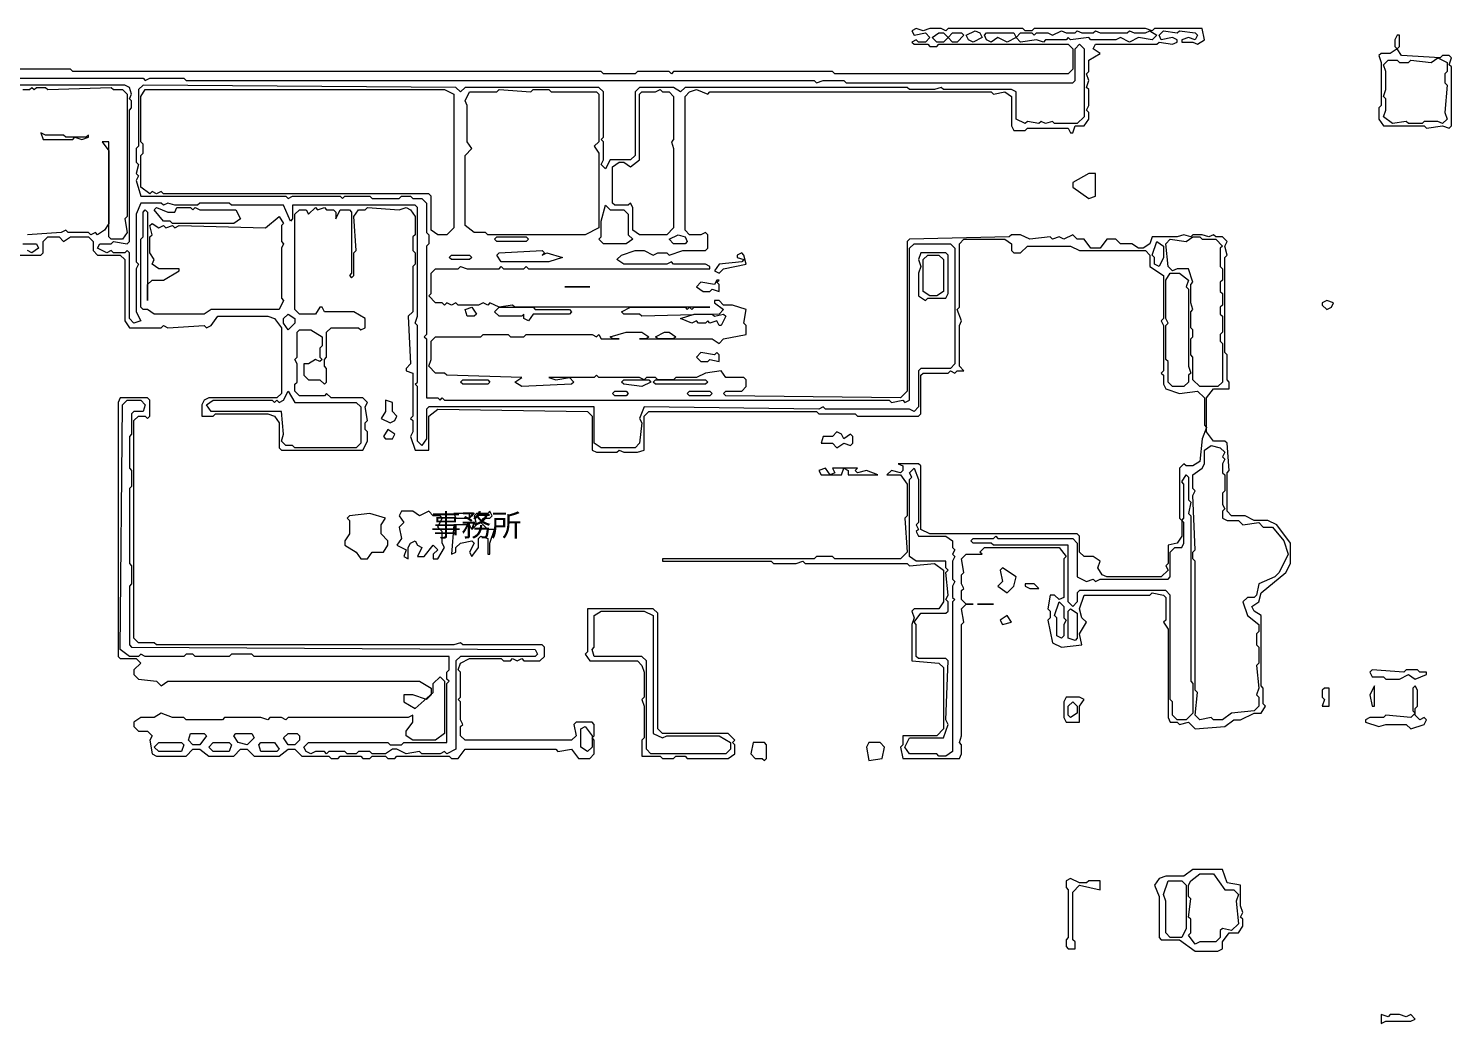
# Model space of a CAD drawing. Header units: millimetres. Extents: x -1438 to 61027, y -4146 to 36493.
# Drawn here: x 34212 to 60000, y 18329 to 36370 of the extents above; entities that cross this region are included whole.
import ezdxf

# ---------------------------------------------------------------- set-up
doc = ezdxf.new("R2010")
doc.units = ezdxf.units.MM
doc.layers.add('EDITABLE_ROOM_LABELS', color=7, linetype='Continuous', lineweight=18, true_color=0x50555f)
doc.layers.add('RASTER_CONTOURS', color=7, linetype='Continuous', lineweight=18, true_color=0x50555f)
doc.styles.add('JAPANESE', font='msgothic.ttc')

msp = doc.modelspace()

# ---------------------------------------------------------------- linework, layer by layer
at = {"layer": 'RASTER_CONTOURS'}
for points in [[(33945, 32260), (34438, 32260), (34479, 32301), (34479, 32507), (34562, 32589), (34767, 32589), (34849, 32507), (34973, 32589), (35301, 32589), (35384, 32507), (35384, 32342), (35466, 32260), (35877, 32260), (35959, 32178), (35959, 31068), (36041, 30945), (36616, 30945), (36658, 30986), (36740, 30945), (37397, 30986), (37438, 30945), (37521, 30986), (37644, 31151), (38548, 31151), (38671, 31110), (38795, 30945), (38795, 29753), (38712, 29671), (37479, 29671), (37397, 29630), (37356, 29548), (37356, 29342), (37562, 29342), (37603, 29384), (38548, 29384), (38671, 29342), (38753, 29219), (38753, 28767), (38795, 28726), (40274, 28726), (40356, 28890), (40356, 29055), (40315, 29096), (40315, 29219), (40356, 29260), (40315, 29507), (40356, 29589), (40274, 29671), (39699, 29671), (39616, 29753), (39575, 29712), (39123, 29712), (39041, 29795), (39041, 29918), (39082, 29959), (39082, 30288), (39041, 30370), (39082, 30411), (39082, 30863), (39123, 30904), (39329, 30904), (39534, 30781), (39534, 30616), (39493, 30575), (39493, 30411), (39534, 30370), (39493, 30329), (39411, 30370), (39288, 30288), (39205, 30288), (39205, 30082), (39288, 30000), (39493, 30000), (39575, 29918), (39616, 29959), (39616, 30205), (39575, 30247), (39575, 30370), (39616, 30411), (39616, 30863), (39699, 30945), (40192, 30945), (40233, 30904), (40315, 30945), (40315, 31110), (40110, 31233), (39575, 31233), (39534, 31315), (39493, 31315), (39411, 31192), (39123, 31192), (39041, 31274), (39041, 33000), (39123, 33082), (39247, 33082), (39288, 33000), (39411, 33123), (39452, 33082), (39575, 33123), (39616, 33082), (39740, 33082), (39781, 33041), (39781, 32918), (39863, 33082), (40027, 33082), (40068, 33041), (40068, 31932), (40027, 31890), (40068, 31849), (40110, 31890), (40110, 32301), (40151, 32342), (40110, 32959), (40192, 33082), (40315, 33082), (40356, 33123), (40932, 33082), (41055, 33123), (41137, 33082), (41219, 32959), (41219, 32630), (41178, 32589), (41178, 32342), (41219, 32301), (41219, 32096), (41178, 32055), (41178, 31233), (41096, 31151), (41137, 30288), (41055, 30205), (41055, 30164), (41178, 30123), (41178, 29342), (41137, 29301), (41178, 29260), (41178, 29055), (41137, 28973), (41219, 28726), (41466, 28726), (41466, 29342), (41630, 29466), (44342, 29425), (44425, 29342), (44425, 28726), (44507, 28685), (44877, 28685), (44918, 28726), (45000, 28685), (45247, 28685), (45370, 28726), (45370, 29342), (45452, 29425), (48493, 29425), (48534, 29384), (49192, 29384), (49233, 29342), (50342, 29342), (50384, 29384), (50384, 30082), (50425, 30123), (50877, 30123), (50918, 30164), (51000, 30123), (51041, 30164), (51164, 30164), (51082, 30247), (51082, 30986), (51123, 31068), (51041, 31274), (51082, 31315), (51082, 32466), (51164, 32548), (51904, 32548), (52027, 32466), (52027, 32342), (52068, 32301), (52192, 32301), (52315, 32425), (53096, 32425), (53260, 32342), (54452, 32342), (54534, 32260), (54534, 32055), (54781, 31890), (54781, 31110), (54740, 31068), (54781, 30986), (54781, 30164), (54740, 30123), (54781, 30082), (54781, 29918), (54822, 29836), (55068, 29753), (55397, 29795), (55521, 29671), (55521, 29178), (55562, 29137), (55479, 28932), (55438, 28521), (55315, 28438), (55192, 28438), (55151, 28479), (55068, 28397), (55068, 27493), (55110, 27452), (55110, 27164), (55027, 27041), (54863, 27000), (54863, 26671), (54822, 26630), (54863, 26548), (54740, 26425), (53753, 26425), (53671, 26466), (53589, 26589), (53630, 26712), (53507, 26795), (53342, 26795), (53260, 26877), (53260, 27164), (53219, 27205), (50548, 27205), (50384, 27288), (50384, 28438), (50342, 28479), (49973, 28479), (50055, 28438), (50055, 28356), (50014, 28315), (49849, 28356), (49767, 28274), (50014, 28274), (50137, 28110), (50137, 27534), (50096, 27493), (50137, 26877), (50014, 26753), (48822, 26753), (48781, 26795), (48493, 26795), (48452, 26753), (45699, 26753), (45699, 26712), (47671, 26712), (47712, 26671), (48123, 26671), (48247, 26712), (48288, 26671), (50137, 26671), (50178, 26630), (50630, 26671), (50795, 26548), (50795, 25973), (50712, 25849), (50260, 25849), (50219, 25808), (50260, 25685), (50219, 25562), (50219, 24904), (50712, 24863), (50795, 24781), (50795, 23671), (50671, 23548), (50055, 23548), (50055, 23384), (50014, 23342), (50055, 23137), (51082, 23137), (51123, 23219), (51123, 23384), (51082, 23425), (51123, 23548), (51123, 25562), (51164, 25603), (51123, 25849), (51205, 25932), (51329, 25932), (51205, 25932), (51123, 26014), (51123, 26178), (51164, 26219), (51123, 26301), (51123, 26466), (51164, 26507), (51123, 26753), (51205, 26836), (51493, 26836), (51452, 26877), (51534, 26959), (52890, 26959), (53014, 26795), (52973, 26753), (52973, 26055), (52890, 26014), (52808, 26096), (52726, 26096), (52685, 25849), (52726, 25808), (52726, 25685), (52685, 25644), (52767, 25233), (52932, 25151), (53301, 25192), (53260, 25397), (53384, 25603), (53301, 25685), (53260, 25849), (53342, 26096), (54534, 26096), (54575, 26137), (54781, 26096), (54822, 26055), (54822, 25644), (54781, 25603), (54863, 25479), (54863, 23877), (54904, 23795), (55027, 23795), (55068, 23753), (55233, 23795), (55356, 23671), (55890, 23712), (56055, 23836), (56178, 23836), (56425, 23959), (56548, 23959), (56630, 24082), (56589, 24123), (56589, 24411), (56548, 24452), (56548, 25726), (56425, 25808), (56384, 25890), (56507, 25973), (56548, 26137), (57000, 26507), (57082, 26671), (57082, 27041), (56836, 27370), (56671, 27452), (56425, 27452), (56260, 27534), (56014, 27534), (55932, 27616), (55932, 28315), (55973, 28356), (55932, 28849), (55890, 28890), (55685, 28890), (55562, 29055), (55562, 29671), (55685, 29836), (55973, 29836), (55973, 29959), (55932, 30000), (55932, 30452), (55890, 30493), (55890, 32219), (55932, 32260), (55890, 32425), (55932, 32507), (55849, 32589), (55726, 32589), (55685, 32630), (55603, 32589), (55479, 32630), (55315, 32630), (55274, 32589), (55151, 32630), (55027, 32589), (54575, 32589), (54534, 32466), (54411, 32384), (54329, 32384), (54205, 32466), (54000, 32466), (53918, 32548), (53753, 32548), (53630, 32384), (53466, 32384), (53342, 32548), (53219, 32548), (53137, 32630), (52973, 32548), (52890, 32589), (52767, 32548), (52726, 32589), (52356, 32548), (52192, 32630), (52027, 32630), (51986, 32589), (50178, 32548), (50137, 32507), (50137, 29795), (50014, 29671), (46849, 29712), (46808, 29753), (46849, 29795), (47137, 29795), (47219, 29877), (47219, 30000), (47178, 30041), (46849, 30041), (46767, 30164), (46479, 30123), (46315, 30041), (45945, 30041), (45904, 30000), (45616, 30000), (45575, 30041), (45411, 30041), (45370, 30000), (45288, 30041), (44548, 30041), (44507, 30082), (44466, 30041), (43644, 30041), (43767, 30000), (44014, 30041), (44096, 29959), (44055, 29918), (43151, 29877), (43027, 29959), (43151, 30041), (41795, 30082), (41753, 30123), (41589, 30123), (41466, 30247), (41507, 30370), (41507, 30699), (41589, 30781), (42411, 30781), (42452, 30822), (42904, 30822), (42945, 30781), (43192, 30781), (43233, 30822), (44425, 30822), (44507, 30781), (44548, 30822), (44589, 30740), (44918, 30740), (44795, 30740), (44753, 30781), (45041, 30863), (45329, 30863), (45452, 30781), (45411, 30740), (45288, 30740), (46603, 30740), (46726, 30658), (46808, 30740), (47219, 30822), (47219, 30986), (47178, 31027), (47219, 31274), (46973, 31356), (46808, 31356), (46726, 31438), (46644, 31438), (46644, 31397), (46808, 31274), (46726, 31192), (45329, 31151), (45288, 31192), (45000, 31192), (44959, 31233), (45123, 31315), (46110, 31315), (46151, 31274), (46192, 31315), (46233, 31274), (46274, 31315), (46562, 31315), (43027, 31315), (42986, 31356), (42740, 31315), (42575, 31397), (42534, 31356), (42452, 31397), (42370, 31356), (42000, 31356), (41959, 31397), (41877, 31356), (41795, 31397), (41753, 31356), (41712, 31397), (41589, 31397), (41466, 31521), (41507, 31562), (41507, 31932), (41589, 32014), (42000, 32014), (42041, 32055), (42164, 32014), (42740, 32014), (42781, 32055), (42822, 32014), (43192, 32014), (43233, 32055), (43274, 32014), (46562, 32014), (46562, 32055), (46479, 32096), (45904, 32096), (45863, 32137), (45781, 32096), (45000, 32096), (44877, 32178), (44959, 32260), (45205, 32342), (45370, 32342), (45534, 32260), (45616, 32301), (45781, 32301), (45822, 32260), (46068, 32342), (46479, 32342), (46521, 32384), (46521, 32630), (46479, 32671), (46397, 32630), (46192, 32630), (46110, 32712), (46110, 35137), (46192, 35219), (46315, 35260), (46521, 35178), (46562, 35219), (51658, 35219), (51699, 35178), (51904, 35219), (52027, 35137), (52027, 34603), (52068, 34521), (52274, 34521), (52315, 34562), (53055, 34562), (53096, 34479), (53137, 34479), (53178, 34603), (53342, 34603), (53425, 34726), (53425, 34849), (53384, 34890), (53425, 34973), (53425, 35260), (53384, 35301), (53425, 35425), (53384, 35548), (53425, 35589), (53425, 35795), (53630, 35918), (53507, 36000), (53548, 36082), (54658, 36082), (54699, 36123), (54945, 36082), (55027, 36123), (55027, 36164), (54945, 36205), (54740, 36164), (54699, 36247), (54781, 36329), (55027, 36288), (55068, 36329), (55356, 36288), (55397, 36247), (55356, 36164), (55233, 36205), (55110, 36164), (55110, 36123), (55315, 36123), (55397, 36082), (55521, 36164), (55479, 36370), (54616, 36370), (54575, 36329), (54452, 36370), (52438, 36370), (52397, 36329), (52274, 36329), (52233, 36370), (50877, 36370), (50836, 36329), (50753, 36370), (50548, 36370), (50425, 36329), (50301, 36370), (50219, 36329), (50260, 36247), (50466, 36288), (50548, 36205), (50466, 36123), (50342, 36123), (50301, 36164), (50219, 36123), (50260, 36082), (50507, 36082), (50548, 36041), (50671, 36041), (50712, 36082), (53055, 36082), (53137, 36000), (53137, 35630), (53055, 35548), (48822, 35548), (48781, 35589), (45904, 35589), (45863, 35548), (45822, 35589), (45247, 35589), (45205, 35548), (44630, 35548), (44589, 35589), (35014, 35589), (34973, 35630), (7726, 35630)], [(9288, 35466), (36288, 35466), (36329, 35425), (36411, 35466), (37027, 35466), (37068, 35425), (48452, 35425), (48493, 35384), (48616, 35425), (48986, 35425), (49027, 35384), (53137, 35384), (53178, 35425), (53178, 36000), (53260, 36082), (53342, 36000), (53342, 34767), (53219, 34644), (52808, 34644), (52767, 34685), (52644, 34644), (52562, 34685), (52521, 34644), (52315, 34685), (52274, 34644), (52110, 34726), (52110, 35219), (52027, 35260), (50795, 35260), (50753, 35301), (50630, 35260), (50178, 35260), (50137, 35301), (46110, 35301), (46027, 35219), (45904, 35301), (45288, 35301), (45205, 35219), (45205, 34068), (45123, 33986), (44753, 33986), (44671, 33822), (44589, 33904), (44630, 33986), (44630, 34315), (44589, 34356), (44630, 34397), (44630, 35219), (44548, 35301), (42123, 35301), (42041, 35219), (41959, 35301), (36288, 35342), (36205, 35260), (36205, 34233), (36164, 34192), (36164, 33945), (36205, 33904), (36164, 33740), (36205, 33699), (36164, 33616), (36247, 33329), (38877, 33329), (38918, 33288), (39000, 33329), (39863, 33329), (39904, 33288), (39945, 33329), (40397, 33329), (40438, 33288), (40932, 33288), (40973, 33329), (41137, 33329), (41178, 33288), (41342, 33288), (41425, 33205), (41425, 32671), (41466, 32630), (41466, 32466), (41425, 32425), (41425, 30822), (41384, 30781), (41425, 30740), (41425, 29671), (41630, 29671), (41671, 29630), (41712, 29671), (41753, 29630), (49808, 29630), (49849, 29589), (50055, 29630), (50096, 29589), (50178, 29630), (50178, 32384), (50260, 32466), (50918, 32466), (51000, 32384), (51000, 30288), (50918, 30205), (50384, 30205), (50342, 30164), (50342, 29507), (50260, 29425), (50178, 29466), (48658, 29466), (48616, 29507), (48534, 29466), (45370, 29507), (45288, 29301), (45329, 29219), (45288, 28849), (45205, 28767), (44589, 28767), (44466, 28849), (44466, 29507), (41466, 29507), (41425, 29466), (41425, 28932), (41342, 28808), (41260, 28890), (41260, 29877), (41219, 29918), (41260, 29959), (41260, 30986), (41219, 31027), (41260, 31151), (41260, 33123), (41219, 33164), (39000, 33164), (39000, 32918), (38959, 32877), (38836, 33164), (37890, 33164), (37849, 33205), (37315, 33205), (37274, 33164), (36863, 33164), (36740, 33205), (36658, 33164), (36616, 33205), (36247, 33205), (36164, 33000), (36164, 32137), (36205, 32096), (36164, 32014), (36164, 31233), (36247, 31068), (36123, 31027), (36041, 31110), (36041, 32301), (36000, 32342), (35959, 32301), (35753, 32301), (35712, 32342), (35630, 32301), (35466, 32384), (35507, 32466), (35712, 32466), (35753, 32507), (36000, 32466), (36041, 32507), (36041, 34890), (36082, 34932), (36082, 35055), (36041, 35096), (36082, 35178), (36041, 35301), (35959, 35342), (34027, 35342)], [(34110, 35260), (34233, 35260), (34274, 35301), (34315, 35260), (34356, 35301), (34521, 35301), (34562, 35260), (35712, 35301), (35753, 35260), (35918, 35260), (36000, 35178), (36000, 32959), (35959, 32918), (36000, 32671), (35918, 32548), (35712, 32548), (35671, 32589), (35671, 34315), (35548, 34315), (35671, 34151), (35671, 32836), (35589, 32712), (35466, 32630), (35425, 32671), (35342, 32630), (35301, 32671), (34932, 32671), (34890, 32712), (34808, 32671), (34192, 32630)], [(34110, 32466), (34356, 32466), (34397, 32384), (34274, 32301), (34192, 32342)]]:
    msp.add_lwpolyline(points, dxfattribs=at)
for points in [[(50589, 36205), (50712, 36288), (50795, 36288), (50877, 36205), (50795, 36123), (50671, 36123)], [(50877, 36205), (50959, 36288), (51123, 36288), (51164, 36247), (51041, 36123), (50959, 36123)], [(51205, 36247), (51370, 36329), (51452, 36288), (51493, 36205), (51329, 36123), (51247, 36164)], [(51534, 36247), (51575, 36288), (52068, 36288), (52110, 36205), (51945, 36123), (51781, 36205), (51658, 36123), (51575, 36164)], [(52110, 36205), (52192, 36288), (52397, 36288), (52438, 36247), (52479, 36288), (52685, 36288), (52767, 36247), (52932, 36329), (53014, 36288), (53178, 36288), (53219, 36329), (53301, 36288), (53507, 36288), (53548, 36329), (53630, 36288), (54123, 36288), (54164, 36329), (54247, 36288), (54452, 36288), (54534, 36329), (54658, 36247), (54575, 36164), (54329, 36205), (54164, 36123), (54000, 36205), (53918, 36164), (53466, 36164), (53425, 36205), (53096, 36164), (53055, 36205), (53014, 36164), (52644, 36164), (52603, 36123), (52479, 36164), (52192, 36123)], [(59014, 36247), (58973, 36164), (58973, 36041), (59014, 36000), (58890, 35918), (58726, 35918), (58685, 35877), (58726, 35753), (58726, 34973), (58685, 34932), (58685, 34726), (58767, 34603), (59507, 34603), (59548, 34562), (59836, 34603), (59959, 34562), (60000, 34603), (60000, 35671), (59959, 35712), (60000, 35836), (59959, 35877), (59836, 35877), (59795, 35836), (59096, 35877), (59014, 36000), (59055, 36041), (59055, 36247)], [(59918, 35753), (59918, 35589), (59877, 35548), (59877, 35384), (59918, 35342), (59877, 34849), (59918, 34726), (59836, 34644), (59753, 34685), (59507, 34685), (59466, 34644), (59219, 34644), (59178, 34685), (58932, 34644), (58767, 34767), (58808, 34890), (58808, 35096), (58767, 35137), (58808, 35260), (58808, 35589), (58767, 35712), (58849, 35795), (59014, 35795), (59055, 35753), (59219, 35753), (59260, 35795), (59630, 35753), (59753, 35836)], [(36247, 35137), (36329, 35260), (41753, 35260), (41918, 35178), (41918, 32753), (41795, 32630), (41630, 32630), (41507, 32712), (41507, 33329), (41466, 33370), (36658, 33370), (36616, 33411), (36534, 33370), (36452, 33411), (36411, 33370), (36247, 33493), (36247, 34068), (36288, 34110), (36288, 34274), (36247, 34315)], [(42205, 35219), (42699, 35219), (42740, 35260), (43315, 35219), (43356, 35260), (43644, 35260), (43685, 35219), (44507, 35219), (44548, 35178), (44548, 34315), (44466, 34233), (44548, 34110), (44548, 32753), (44301, 32630), (42534, 32630), (42493, 32671), (42288, 32671), (42123, 32795), (42123, 34068), (42247, 34192), (42164, 34315), (42164, 34973), (42123, 35055)], [(45658, 35260), (45699, 35219), (45822, 35219), (45904, 35137), (45904, 34356), (45863, 34315), (45904, 34192), (45904, 32753), (45781, 32630), (45288, 32630), (45164, 32712), (45164, 33123), (45123, 33205), (45082, 33164), (44836, 33164), (44795, 33205), (44795, 33863), (44918, 33945), (45000, 33945), (45123, 33863), (45288, 33986), (45288, 35178), (45329, 35219), (45575, 35219)], [(34438, 34479), (34479, 34356), (35014, 34356), (35055, 34397), (35178, 34356), (35301, 34397), (35301, 34438), (35260, 34397), (34890, 34397), (34849, 34438), (34521, 34438)], [(53137, 33575), (53137, 33493), (53425, 33288), (53548, 33329), (53548, 33740), (53425, 33740)], [(36288, 33041), (36329, 33082), (36370, 33041), (36370, 31438), (36370, 31726), (36452, 31808), (36658, 31808), (36945, 31973), (36945, 32014), (36575, 32014), (36452, 32096), (36493, 32178), (36411, 32301), (36411, 32589), (36452, 32630), (36411, 32795), (36452, 32836), (36575, 32753), (36658, 32795), (36699, 32753), (36822, 32795), (36863, 32753), (36945, 32795), (38507, 32753), (38753, 32959), (38836, 32836), (38795, 32795), (38795, 32507), (38836, 32466), (38795, 32384), (38795, 31479), (38836, 31438), (38753, 31274), (37521, 31274), (37397, 31192), (36493, 31192), (36370, 31274), (36288, 31274), (36247, 31315), (36247, 32548), (36288, 32589)], [(36493, 33082), (36534, 33123), (36740, 33041), (36863, 33041), (36904, 33123), (37151, 33123), (37192, 33082), (37233, 33123), (37315, 33082), (37973, 33082), (38055, 32918), (37932, 32836), (36822, 32836), (36781, 32877), (36658, 32877)], [(44671, 33164), (44753, 33082), (45000, 33082), (45082, 33000), (45082, 32630), (45164, 32548), (45041, 32466), (44630, 32466), (44548, 32548), (44589, 32589), (44589, 32877)], [(42658, 32548), (42699, 32589), (43233, 32589), (43274, 32548), (43233, 32507), (42699, 32507)], [(45822, 32548), (45986, 32630), (46110, 32589), (46151, 32507), (46110, 32466), (45904, 32466)], [(54658, 32507), (54781, 32425), (54781, 32219), (54699, 32055), (54616, 32096), (54616, 32219), (54575, 32260)], [(54904, 32548), (55192, 32507), (55315, 32589), (55438, 32589), (55479, 32548), (55726, 32548), (55849, 32425), (55808, 32384), (55808, 32055), (55849, 32014), (55849, 31808), (55808, 31767), (55808, 31603), (55849, 31562), (55849, 31356), (55808, 31315), (55808, 31192), (55849, 31151), (55849, 30863), (55808, 30822), (55808, 30699), (55849, 30658), (55849, 29959), (55767, 29877), (55438, 29877), (55315, 30000), (55315, 30411), (55274, 30452), (55274, 30740), (55315, 30781), (55315, 30904), (55274, 30945), (55274, 31233), (55315, 31274), (55274, 31397), (55274, 31726), (55315, 31767), (55233, 32014), (55027, 32014), (54945, 31973), (54863, 32055), (54822, 32466)], [(41836, 32219), (41877, 32260), (42205, 32260), (42247, 32219), (42205, 32178), (41877, 32178)], [(42699, 32260), (42740, 32301), (43521, 32342), (43562, 32301), (43521, 32260), (43603, 32301), (43890, 32219), (43644, 32137), (42781, 32137)], [(47178, 32260), (47137, 32301), (47055, 32260), (47055, 32219), (47178, 32178), (47137, 32137), (46726, 32096), (46644, 31973), (46726, 31932), (46808, 32014), (47219, 32096)], [(50384, 32301), (50342, 32178), (50384, 32055), (50342, 31932), (50342, 31521), (50466, 31438), (50507, 31479), (50836, 31479), (50877, 31562), (50877, 32260), (50836, 32301)], [(50507, 32260), (50712, 32260), (50795, 32178), (50795, 31603), (50671, 31521), (50548, 31521), (50425, 31603), (50425, 32178)], [(46726, 31808), (46685, 31808), (46644, 31726), (46397, 31767), (46315, 31685), (46438, 31603), (46562, 31603), (46603, 31644), (46726, 31603), (46726, 31726), (46685, 31767)], [(54904, 31932), (55068, 31932), (55233, 31808), (55192, 31685), (55233, 31644), (55233, 30247), (55274, 30123), (55233, 30082), (55233, 29959), (55151, 29877), (54945, 29877), (54863, 29959), (54863, 30329), (54822, 30370), (54822, 30986), (54863, 31027), (54822, 31110), (54822, 31808)], [(43932, 31685), (44384, 31685)], [(42123, 31274), (42247, 31315), (42329, 31192), (42288, 31151), (42164, 31151)], [(42658, 31233), (42740, 31315), (43356, 31315), (43397, 31274), (44014, 31274), (44055, 31233), (44014, 31192), (43356, 31192), (43274, 31068), (43192, 31110), (43192, 31192), (43151, 31151), (42740, 31151)], [(57863, 31397), (57740, 31438), (57658, 31397), (57658, 31356), (57740, 31274), (57822, 31315)], [(38918, 31192), (39041, 31110), (39041, 31027), (38918, 30904), (38836, 31027), (38836, 31110)], [(46027, 31110), (46274, 31192), (46603, 31192), (46644, 31151), (46808, 31192), (46849, 31151), (46767, 30986), (46726, 30986), (46685, 31068), (46562, 31027), (46521, 31068), (46479, 31027), (46356, 31027), (46315, 31068), (46233, 31027)], [(45575, 30781), (45740, 30863), (45822, 30863), (45945, 30781), (45904, 30740), (45616, 30740)], [(46315, 30411), (46397, 30329), (46521, 30329), (46562, 30370), (46726, 30329), (46726, 30452), (46685, 30493), (46644, 30452), (46397, 30493)], [(42041, 29959), (42082, 30000), (42534, 30000), (42575, 29959), (42534, 29918), (42082, 29918)], [(44959, 29959), (45000, 30000), (45452, 30000), (45493, 29959), (45329, 29877), (45000, 29918)], [(45534, 29959), (45575, 30000), (46479, 30000), (46521, 29959), (46479, 29918), (45575, 29918)], [(35877, 29671), (35836, 29589), (35836, 24986), (35877, 24945), (36164, 24945), (36247, 24863), (36123, 24740), (36123, 24658), (36205, 24575), (36534, 24534), (36616, 24452), (36740, 24534), (41301, 24534), (41507, 24411), (41507, 24288), (41425, 24205), (41178, 24288), (41014, 24288), (41014, 24164), (41219, 24041), (41548, 24329), (41548, 24493), (41671, 24616), (41753, 24534), (41753, 23589), (41589, 23466), (41178, 23466), (41055, 23548), (41055, 23630), (41178, 23795), (41178, 23918), (41096, 23877), (38918, 23877), (38877, 23836), (38795, 23877), (38589, 23877), (38548, 23836), (38425, 23877), (37767, 23877), (37726, 23836), (37068, 23836), (37027, 23877), (36822, 23877), (36616, 23959), (36493, 23877), (36247, 23877), (36123, 23795), (36123, 23712), (36205, 23630), (36370, 23630), (36452, 23548), (36411, 23466), (36452, 23219), (36534, 23178), (37068, 23178), (37192, 23301), (37315, 23301), (37479, 23178), (37932, 23178), (38055, 23301), (38178, 23301), (38301, 23178), (38753, 23178), (38918, 23301), (39041, 23301), (39164, 23178), (39658, 23178), (39699, 23137), (39822, 23137), (39863, 23178), (40233, 23178), (40274, 23137), (40397, 23137), (40438, 23178), (40685, 23178), (40726, 23137), (40849, 23137), (40890, 23178), (41836, 23178), (41877, 23137), (42000, 23137), (42123, 23301), (43767, 23301), (43808, 23260), (44055, 23301), (44178, 23137), (44384, 23137), (44466, 23219), (44466, 23466), (44425, 23507), (44466, 23548), (44466, 23753), (44425, 23795), (44137, 23795), (44096, 23753), (44137, 23548), (44055, 23466), (42123, 23466), (42041, 23548), (42041, 23712), (42082, 23753), (42041, 23836), (42041, 24164), (42000, 24205), (42041, 24247), (42041, 24699), (42000, 24740), (42041, 24863), (42205, 24945), (42781, 24945), (42822, 24904), (42945, 24904), (42986, 24945), (43068, 24904), (43151, 24945), (43192, 24904), (43479, 24904), (43562, 24986), (43562, 25151), (43521, 25192), (42082, 25192), (42041, 25233), (41918, 25192), (36534, 25192), (36493, 25233), (36205, 25233), (36123, 25315), (36123, 29260), (36205, 29342), (36329, 29342), (36370, 29301), (36411, 29342), (36411, 29630), (36370, 29671)], [(37438, 29548), (37562, 29630), (38630, 29630), (38671, 29589), (38712, 29630), (38753, 29589), (38836, 29630), (38918, 29795), (39041, 29589), (40151, 29589), (40233, 29507), (40233, 28849), (40151, 28767), (39041, 28767), (39000, 28808), (38877, 28808), (38795, 28890), (38836, 29014), (38795, 29425), (37521, 29425)], [(44795, 29753), (44836, 29795), (45041, 29795), (45082, 29753), (45041, 29712), (44836, 29712)], [(46151, 29753), (46192, 29795), (46562, 29795), (46603, 29753), (46562, 29712), (46192, 29712)], [(35918, 29548), (36000, 29630), (36247, 29630), (36329, 29548), (36288, 29425), (36123, 29425), (36082, 29384), (36082, 29014), (36041, 28973), (36041, 28397), (36082, 28356), (36082, 28068), (36041, 28027), (36041, 26671), (36082, 26630), (36082, 26301), (36041, 26260), (36041, 25192), (36082, 25151), (43397, 25110), (43438, 25027), (43397, 24986), (42041, 24986), (41959, 24904), (41959, 23301), (41795, 23219), (41753, 23260), (41671, 23219), (41342, 23219), (41301, 23260), (41055, 23219), (40890, 23301), (40808, 23301), (40685, 23219), (40438, 23219), (40397, 23260), (40192, 23260), (40151, 23219), (39986, 23219), (39945, 23260), (39658, 23260), (39616, 23219), (39575, 23260), (39411, 23260), (39329, 23219), (39247, 23260), (39205, 23342), (39288, 23425), (40726, 23425), (40767, 23384), (40973, 23384), (41014, 23425), (41795, 23425), (41795, 24493), (41836, 24534), (41795, 24575), (41795, 24699), (41836, 24740), (41836, 24986), (38301, 24986), (38260, 25027), (37890, 25027), (37849, 24986), (37233, 24986), (37192, 25027), (37068, 25027), (37027, 24986), (36329, 24986), (36247, 25027), (36205, 24986), (36041, 24986), (35877, 25110)], [(40685, 29630), (40685, 29425), (40603, 29301), (40767, 29219), (40849, 29260), (40890, 29342), (40808, 29425), (40808, 29589)], [(40726, 29096), (40644, 28973), (40685, 28932), (40808, 28932), (40849, 29014)], [(49151, 28973), (49110, 29014), (48986, 28932), (48945, 29014), (48863, 29055), (48781, 28973), (48616, 28973), (48575, 28849), (48781, 28849), (48863, 28767), (48986, 28849), (49110, 28808), (49151, 28849)], [(55644, 28808), (55808, 28767), (55890, 28685), (55849, 28603), (55890, 28562), (55849, 28479), (55849, 28315), (55890, 28274), (55890, 27986), (55849, 27945), (55849, 27740), (55890, 27658), (55849, 27616), (55849, 27493), (55932, 27452), (56137, 27452), (56219, 27370), (56507, 27411), (56589, 27329), (56753, 27329), (56959, 27082), (57041, 26836), (56877, 26507), (56795, 26425), (56507, 26301), (56466, 26096), (56425, 26055), (56301, 26055), (56219, 25973), (56301, 25726), (56507, 25562), (56507, 25438), (56466, 25397), (56466, 25192), (56507, 25151), (56507, 24863), (56466, 24822), (56507, 24411), (56466, 24288), (56507, 24247), (56507, 24082), (56425, 24000), (56014, 23959), (55849, 23836), (55685, 23836), (55644, 23877), (55438, 23836), (55356, 23918), (55397, 24329), (55356, 24370), (55356, 26712), (55315, 26753), (55315, 26877), (55356, 26918), (55315, 27904), (55356, 27986), (55315, 28027), (55315, 28274), (55479, 28397), (55521, 28479), (55521, 28726)], [(48534, 28356), (48575, 28274), (48945, 28274), (48986, 28397), (49068, 28356), (49068, 28274), (49603, 28274), (49397, 28356), (49233, 28315), (49192, 28356), (49233, 28397), (48781, 28397), (48822, 28315), (48740, 28274), (48658, 28397)], [(50260, 28397), (50342, 28192), (50342, 27411), (50301, 27370), (50342, 27288), (50301, 27247), (50342, 27164), (50836, 27164), (50959, 27082), (50959, 26959), (51000, 26918), (50959, 26836), (51000, 26795), (50959, 26712), (50959, 26384), (51000, 26342), (50959, 26260), (50959, 26055), (51000, 26014), (50959, 25973), (50959, 23260), (50836, 23178), (50712, 23178), (50671, 23219), (50178, 23219), (50096, 23342), (50178, 23507), (50795, 23507), (50877, 23753), (50836, 23836), (50877, 24904), (50836, 24945), (50342, 24945), (50301, 24986), (50301, 25562), (50260, 25603), (50384, 25767), (50836, 25767), (50877, 25808), (50877, 25973), (50836, 26014), (50877, 26096), (50836, 26507), (50877, 26548), (50836, 26589), (50836, 26712), (50301, 26712), (50178, 26795), (50178, 28192), (50219, 28233), (50178, 28315)], [(51288, 27082), (51329, 27123), (51699, 27123), (51740, 27164), (51781, 27123), (53137, 27123), (53219, 27041), (53219, 26425), (53384, 26342), (53507, 26384), (53548, 26342), (53630, 26384), (54863, 26384), (54904, 26425), (54904, 26877), (54986, 26959), (55110, 26959), (55151, 27041), (55151, 27411), (55110, 27452), (55151, 27493), (55151, 28110), (55110, 28151), (55192, 28274), (55233, 28233), (55233, 27822), (55274, 27781), (55233, 27575), (55274, 27534), (55274, 24534), (55315, 24493), (55315, 23959), (55192, 23836), (55027, 23836), (54945, 23918), (54945, 24164), (54904, 24205), (54904, 26096), (54822, 26178), (53260, 26178), (53219, 26137), (53219, 25973), (53137, 25890), (53055, 25973), (53055, 27000), (51699, 27000), (51658, 27041), (51329, 27041)], [(40973, 27616), (40932, 27534), (41014, 27411), (40932, 27329), (40973, 27123), (40890, 27000), (41055, 26918), (41014, 26795), (41096, 26753), (41096, 26959), (41137, 27041), (41219, 27082), (41260, 27000), (41342, 26959), (41260, 26795), (41384, 26795), (41548, 27000), (41630, 26918), (41548, 26836), (41548, 26753), (41630, 26753), (41753, 26959), (41712, 27041), (41712, 27247), (41630, 27329), (41712, 27493), (41671, 27534), (41548, 27534), (41466, 27616), (41301, 27534), (41178, 27616)], [(42575, 27616), (42534, 27575), (42329, 27575), (42288, 27534), (42329, 27370), (42247, 27288), (42205, 27370), (41918, 27370), (41877, 26836), (41959, 26877), (41959, 26959), (42041, 27041), (42247, 27082), (42288, 27041), (42205, 26877), (42247, 26795), (42370, 26959), (42370, 27123), (42411, 27164), (42534, 27123), (42534, 26836), (42575, 26836), (42575, 27041), (42658, 27288), (42534, 27288), (42411, 27411), (42452, 27493), (42575, 27493), (42616, 27534)], [(40027, 27534), (39986, 27493), (40027, 27452), (40027, 27205), (39945, 27082), (39945, 27000), (40151, 26877), (40233, 26753), (40356, 26753), (40438, 26877), (40644, 26877), (40726, 27000), (40726, 27082), (40603, 27205), (40603, 27370), (40685, 27493), (40397, 27575)], [(41918, 27575), (41959, 27493), (42205, 27493), (42205, 27575)], [(51863, 26589), (51822, 26548), (51863, 26342), (51781, 26260), (51945, 26137), (52068, 26260), (52110, 26425)], [(52274, 26301), (52274, 26260), (52356, 26219), (52521, 26219), (52438, 26301)], [(44342, 25849), (44342, 25068), (44301, 25027), (44384, 24904), (45247, 24904), (45329, 24822), (45370, 24699), (45370, 24247), (45329, 24205), (45370, 24082), (45370, 23507), (45329, 23466), (45329, 23178), (45658, 23178), (45699, 23137), (45904, 23137), (45945, 23178), (46110, 23178), (46151, 23137), (46890, 23137), (47014, 23219), (47014, 23384), (46973, 23425), (47014, 23466), (46890, 23589), (45699, 23589), (45616, 23671), (45616, 25767), (45534, 25849)], [(44589, 25808), (45370, 25808), (45534, 25726), (45534, 23589), (45699, 23507), (45781, 23548), (46726, 23548), (46932, 23425), (46932, 23301), (46849, 23219), (45493, 23219), (45411, 23301), (45411, 24904), (45329, 24986), (44466, 24986), (44425, 25110), (44466, 25151), (44466, 25726)], [(51411, 25932), (51699, 25932)], [(52890, 25973), (52973, 25890), (52973, 25685), (53014, 25644), (52973, 25562), (52973, 25356), (52932, 25315), (52849, 25356), (52849, 25685), (52808, 25726)], [(53096, 25849), (53219, 25767), (53219, 25315), (53178, 25274), (53055, 25315), (53055, 25808)], [(51822, 25644), (51863, 25562), (52027, 25603), (51945, 25726)], [(58521, 24699), (58562, 24616), (58767, 24616), (58808, 24575), (59055, 24575), (59219, 24658), (59342, 24575), (59548, 24658), (59548, 24699), (59425, 24699), (59384, 24740), (59178, 24740), (59137, 24699), (58562, 24740)], [(53014, 24247), (52973, 24164), (52973, 23877), (53014, 23795), (53260, 23795), (53260, 24082), (53342, 24205), (53260, 24247)], [(57699, 24411), (57658, 24370), (57658, 24247), (57699, 24205), (57658, 24082), (57781, 24082), (57781, 24411)], [(59342, 24452), (59301, 24411), (59301, 24000), (59342, 23959), (59260, 23877), (58808, 23918), (58767, 23877), (58521, 23877), (58438, 23836), (58438, 23795), (58685, 23712), (58808, 23753), (59178, 23753), (59260, 23671), (59507, 23753), (59548, 23836), (59507, 23877), (59425, 23836), (59342, 23918), (59342, 24041), (59384, 24082), (59384, 24370)], [(58603, 24452), (58521, 24288), (58562, 24082), (58603, 24082)], [(53137, 24164), (53219, 24082), (53219, 23959), (53096, 23877), (53055, 23918), (53055, 24082)], [(37110, 23466), (37151, 23589), (37397, 23589), (37438, 23548), (37315, 23384), (37192, 23384)], [(37932, 23548), (37973, 23589), (38260, 23589), (38301, 23507), (38178, 23384), (38014, 23425)], [(38836, 23507), (38918, 23589), (39082, 23589), (39123, 23548), (39123, 23466), (39041, 23384), (38918, 23384)], [(44301, 23712), (44425, 23548), (44425, 23342), (44342, 23260), (44219, 23342), (44219, 23671)], [(36493, 23342), (36575, 23425), (36986, 23425), (37027, 23384), (36986, 23260), (36575, 23260)], [(37479, 23342), (37562, 23425), (37849, 23425), (37890, 23384), (37849, 23260), (37562, 23260)], [(38384, 23384), (38425, 23425), (38671, 23425), (38753, 23301), (38712, 23260), (38425, 23260)], [(47342, 23425), (47301, 23219), (47384, 23137), (47507, 23137), (47548, 23096), (47589, 23137), (47589, 23384), (47548, 23425)], [(49438, 23425), (49397, 23342), (49438, 23096), (49685, 23137), (49726, 23342), (49644, 23425)], [(53630, 20918), (53425, 20918), (53384, 20877), (53260, 20877), (53096, 20959), (53014, 20918), (53014, 20795), (53055, 20753), (53055, 19890), (53014, 19849), (53014, 19726), (53055, 19685), (53178, 19685), (53178, 19808), (53137, 19849), (53137, 20712), (53260, 20836), (53630, 20753)], [(54699, 20959), (54616, 20836), (54699, 20630), (54699, 19890), (54740, 19849), (55068, 19849), (55356, 19644), (55767, 19644), (55849, 19685), (55849, 19808), (55973, 19973), (56137, 19973), (56219, 20096), (56219, 20219), (56178, 20260), (56219, 20342), (56178, 20466), (56178, 20836), (55932, 20877), (55849, 21123), (55315, 21123), (55151, 21000), (54822, 21000)], [(54863, 20918), (55110, 20918), (55192, 20836), (55192, 20055), (55110, 19890), (54904, 19890), (54822, 19973), (54822, 20548), (54781, 20671)], [(55438, 21041), (55685, 21041), (55890, 20753), (56055, 20753), (56137, 20671), (56096, 20548), (56137, 20137), (56014, 20014), (55849, 20055), (55808, 20014), (55808, 19890), (55726, 19808), (55438, 19808), (55356, 19767), (55233, 19932), (55274, 19973), (55274, 20219), (55233, 20260), (55274, 20589), (55233, 20630), (55233, 20836), (55274, 20918)], [(58726, 18493), (58726, 18329), (58808, 18370), (59260, 18370), (59342, 18411), (59260, 18493), (59178, 18452), (59055, 18493), (58890, 18493), (58849, 18452)]]:
    msp.add_lwpolyline(points, close=True, dxfattribs=at)

# ---------------------------------------------------------------- texts
at = {"layer": 'EDITABLE_ROOM_LABELS', "style": 'JAPANESE'}
msp.add_text('事務所', height=400, dxfattribs=at).set_placement((41507, 27164))

doc.saveas('drawing.dxf')
